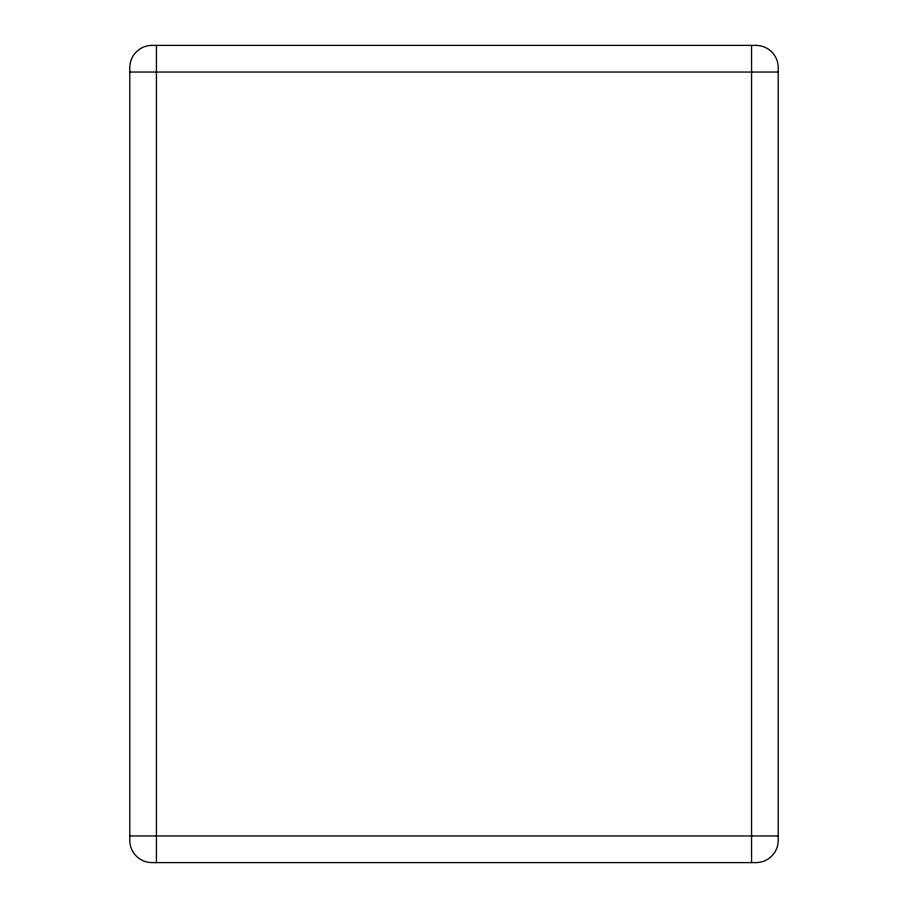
<?xml version="1.0" encoding="UTF-8"?>
<svg xmlns="http://www.w3.org/2000/svg" width="908" height="908" viewBox="0 0 908 908"><rect width="100%" height="100%" fill="white"/><g stroke="black" fill="none" stroke-linecap="round" stroke-linejoin="round"><path stroke-width="1.36" d="M129.787 72.05L778.213 72.05M129.787 835.95L778.213 835.95M751.563 45.4L751.563 862.6M156.437 45.4L156.437 862.6M756.012 45.4L151.988 45.4A22.212 22.212 0 0 0 129.787 67.612L129.787 840.388A22.212 22.212 0 0 0 151.988 862.6L756.012 862.6A22.212 22.212 0 0 0 778.213 840.388L778.213 67.612A22.212 22.212 0 0 0 756.012 45.4"/></g></svg>
